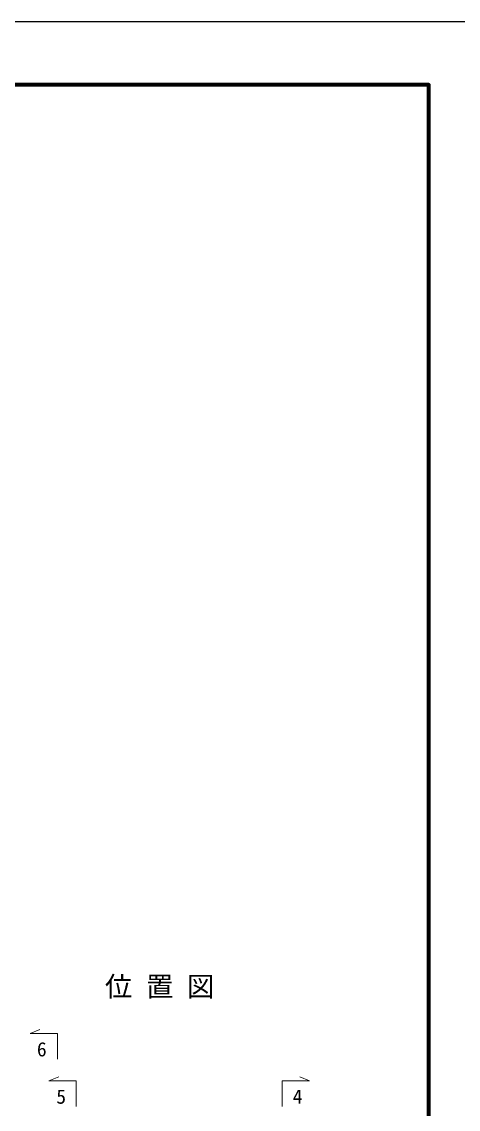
# Model space of a CAD drawing. Header units: millimetres. Extents: x 169470 to 758170, y -17820 to 11880.
# Drawn here: x 245440 to 253057, y -7109 to 11880 of the extents above; entities that cross this region are included whole.
import ezdxf
from ezdxf.enums import TextEntityAlignment as Align

# ---------------------------------------------------------------- set-up
doc = ezdxf.new("R2010")
doc.units = ezdxf.units.MM
doc.header["$LTSCALE"] = 50
doc.layers.get('Defpoints').update_dxf_attribs({"color": 151})
for name, color, linetype, lineweight in [('D-STR-HTXT', 7, 'Continuous', 13), ('D-STR-TXT', 7, 'Continuous', 13), ('D-TTL', 2, 'Continuous', 140)]:
    doc.layers.add(name, color=color, linetype=linetype, lineweight=lineweight)
doc.styles.add('YOKO_GOTHIC', font='MS Gothic.ttf')

msp = doc.modelspace()

# ---------------------------------------------------------------- linework, layer by layer
at = {"layer": 'D-STR-HTXT'}
for points in [[(246061.8, -6232.3), (246061.8, -5784.3), (245585.36, -5784.3), (245754.6, -5718.27)], [(246391.07, -7059.05), (246391.07, -6611.05), (245914.63, -6611.05), (246083.88, -6545.01)], [(249983.47, -7059.05), (249983.47, -6611.05), (250459.91, -6611.05), (250290.66, -6545.01)]]:
    msp.add_lwpolyline(points, dxfattribs=at)
at = {"layer": 'D-TTL'}
msp.add_lwpolyline([(212544.53, 10780), (212544.53, -16720), (252544.53, -16720), (252544.53, 10780)], close=True, dxfattribs=at)
at = {"layer": 'Defpoints', "color": 1}
msp.add_lwpolyline([(211519.53, 11880), (211519.53, -17820), (253569.53, -17820), (253569.53, 11880)], close=True, dxfattribs=at)

# ---------------------------------------------------------------- texts
at = {"layer": 'D-STR-TXT', "style": 'YOKO_GOTHIC'}
for s, height, p in [('位 置 図', 350, (247847.03, -5140.96)), ('6', 250, (245789.43, -6186.36)), ('5', 250, (246127.59, -7013.1)), ('4', 250, (250253.29, -7013.1))]:
    msp.add_text(s, height=height, dxfattribs=at).set_placement(p, align=Align.CENTER)

doc.saveas('drawing.dxf')
